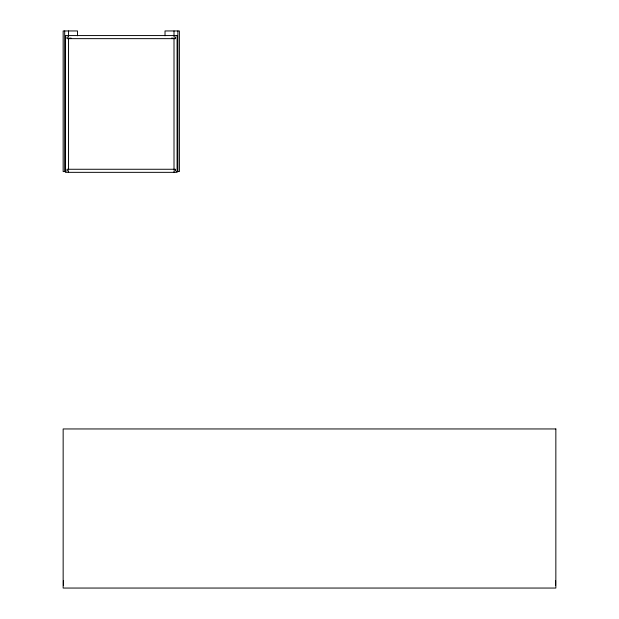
<?xml version="1.0" encoding="UTF-8"?>
<svg xmlns="http://www.w3.org/2000/svg" width="619" height="619" viewBox="0 0 619 619"><rect width="100%" height="100%" fill="white"/><g stroke="black" fill="none" stroke-linecap="round" stroke-linejoin="round"><path stroke-width="0.93" d="M69.583 38.138L71.108 38.138M171.455 38.138L172.98 38.138M66.032 171.571L63.153 171.571L63.153 30.95L77.522 30.95L77.522 35.763M176.523 171.571L179.402 171.571L179.402 30.95L165.025 30.95L165.025 35.763M555.591 580.862L555.591 585.481M177.862 30.95L177.862 171.571M174.009 30.95L174.009 37.109L175.548 37.109L175.548 38.649L67.007 38.649L67.007 37.109L68.547 37.109L68.547 30.95M174.009 38.649L174.009 169.266M174.009 172.345L174.009 170.805L175.548 170.805L175.548 169.266L67.007 169.266L67.007 170.805L68.547 170.805L68.547 172.345M68.547 38.649L68.547 169.266M64.693 30.95L64.693 171.571M63.409 580.862L63.409 585.481M177.088 35.569L65.467 35.569L65.467 172.345L177.088 172.345L177.088 35.569M555.847 428.952L63.153 428.952L63.153 588.05L555.847 588.05L555.847 428.952"/></g></svg>
